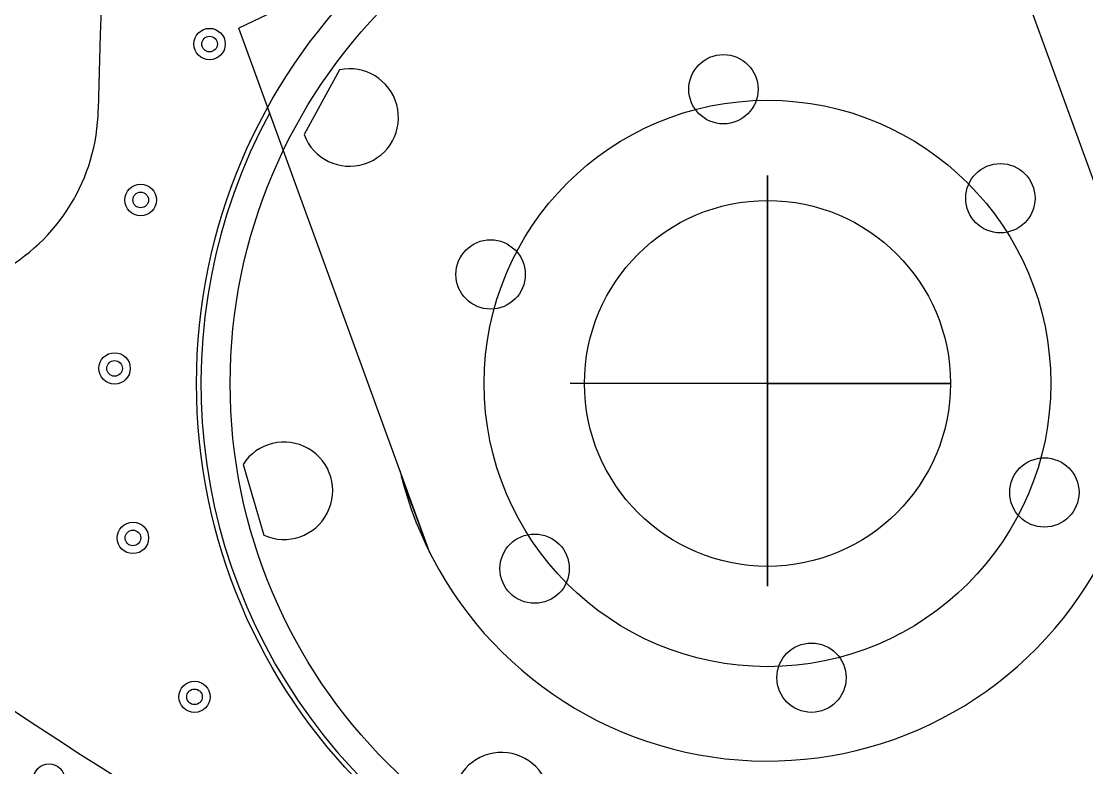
# Model space of a CAD drawing. Header units: metres. Extents: x 26.3 to 44.2, y 14.4 to 19.6.
# Drawn here: x 34.9101 to 35.0126, y 15.1668 to 15.2387 of the extents above; entities that cross this region are included whole.
import ezdxf

# ---------------------------------------------------------------- set-up
doc = ezdxf.new("R2010")
doc.units = ezdxf.units.M
doc.header["$MEASUREMENT"] = 0
for name, color, linetype in [('Brakes', 11, 'Continuous'), ('Nuts and Bolts', 30, 'Continuous'), ('Rims', 10, 'Continuous'), ('Spokes', 50, 'Continuous'), ('Tyres', 190, 'Continuous')]:
    doc.layers.add(name, color=color, linetype=linetype)

msp = doc.modelspace()

# ---------------------------------------------------------------- linework, layer by layer
at = {"layer": 'Brakes'}
for p, q in [((34.9965013724045, 15.2694403502823), (34.93102965768119, 15.23802020259438)), ((35.01463984234459, 15.21960531369845), (34.9965013724045, 15.2694403502823)), ((34.94941647655844, 15.18750283291353), (34.93102965768119, 15.23802020259438)), ((34.98189598257325, 15.20382262018052), (34.98189598257325, 15.22384861028431)), ((34.98189598257325, 15.20382262018052), (34.99957527435221, 15.20382262018052)), ((34.94941647655844, 15.18750283291354), (34.94667376532895, 15.19484213134076))]:
    msp.add_line(p, q, dxfattribs=at)
at = {"layer": 'Brakes', "linetype": 'ByBlock'}
for p, q in [((34.94069510491458, 15.23399610667969), (34.93730534222927, 15.22777165523962)), ((34.93142668567437, 15.19602507711284), (34.93343111331541, 15.189226801109))]:
    msp.add_line(p, q, dxfattribs=at)
for centre, radius in [((34.98189598257325, 15.20382262018052), 0.0549412533544073), ((34.98189598257325, 15.20382262018052), 0.05170301099999999), ((34.92820301628151, 15.23649175464306), 0.001512029355742489), ((34.92820301628151, 15.23649175464306), 0.0007518716406317428), ((34.97766115411761, 15.23214467513219), 0.003335714246572072), ((35.00430618742096, 15.2216511166796), 0.003335714246572072), ((34.92157716555607, 15.22148181861605), 0.00151202935574249), ((34.92157716555607, 15.22148181861605), 0.0007518716406317431), ((34.98189598257325, 15.20382262018052), 0.01760720159974861), ((34.95525094926991, 15.2143161786331), 0.003335714246572073), ((34.91906194252879, 15.20526843739886), 0.00151202935574249), ((34.91906194252879, 15.20526843739886), 0.0007518716406317434), ((35.0085410158766, 15.19332906172794), 0.003335714246572072), ((34.92082875549239, 15.18895652612756), 0.001512029355742491), ((34.92082875549239, 15.18895652612756), 0.0007518716406317435), ((34.95948577772555, 15.18599412368143), 0.003335714246572073), ((34.98613081102889, 15.17550056522885), 0.003335714246572073), ((34.92675719906318, 15.1736577145986), 0.001512029355742491), ((34.92675719906318, 15.1736577145986), 0.0007518716406317436), ((34.91276193623942, 15.16568286602642), 0.00151202935574249)]:
    msp.add_circle(centre, radius, dxfattribs=at)
for centre, radius, start, end in [((34.98189598257325, 15.20382262018052), 0.0849665584227265, 44.83851932975984, 315.4796601216781), ((34.9416921613492, 15.2294178834631), 0.004685536186470468, 200.5694533627398, 102.2861688604447), ((34.93536900372274, 15.19349280979675), 0.004685536186470467, 245.569453362772, 147.2861688604958), ((34.95630071929067, 15.16361879895647), 0.004685536186470468, 290.56945336274, 192.2861688604446)]:
    msp.add_arc(centre, radius, start, end, dxfattribs=at)
at = {"layer": 'Brakes'}
msp.add_arc((34.98189598257325, 15.20382262018052), 0.03634905456, 193.3221120339223, 25.73428411774826, dxfattribs=at)
at = {"layer": 'Nuts and Bolts'}
for p, q in [((34.98189598257325, 15.22384861028431), (34.98189598257325, 15.18432263864813)), ((34.99957527435221, 15.20382262018052), (34.96289297307366, 15.20382262018052)), ((34.98189598257325, 15.18432263864813), (34.98189598257325, 15.20382262018052))]:
    msp.add_line(p, q, dxfattribs=at)
at = {"layer": 'Rims'}
for centre, radius, start, end in [((35.37178258830326, 15.22182351717375), 0.454363182, 169.1942702176188, 178.9468114050894), ((35.16125005135126, 15.55047477383445), 0.454363182, 217.9230862407414, 238.9468114050894), ((34.89932470813145, 15.23050903127188), 0.01817452728, 236.7223090934141, 358.9468114050894)]:
    msp.add_arc(centre, radius, start, end, dxfattribs=at)
at = {"layer": 'Spokes'}
msp.add_circle((34.98189598257325, 15.20382262018052), 0.02726179092, dxfattribs=at)
msp.add_arc((34.98189598257325, 15.20382262018052), 0.05452358183999999, 151.4635718352385, 68.4456161614107, dxfattribs=at)
at = {"layer": 'Tyres'}
for radius in [0.2498997501, 0.23172522282, 0.2208077144671304]:
    msp.add_circle((34.98189598257325, 15.20382262018052), radius, dxfattribs=at)

doc.saveas('drawing.dxf')
